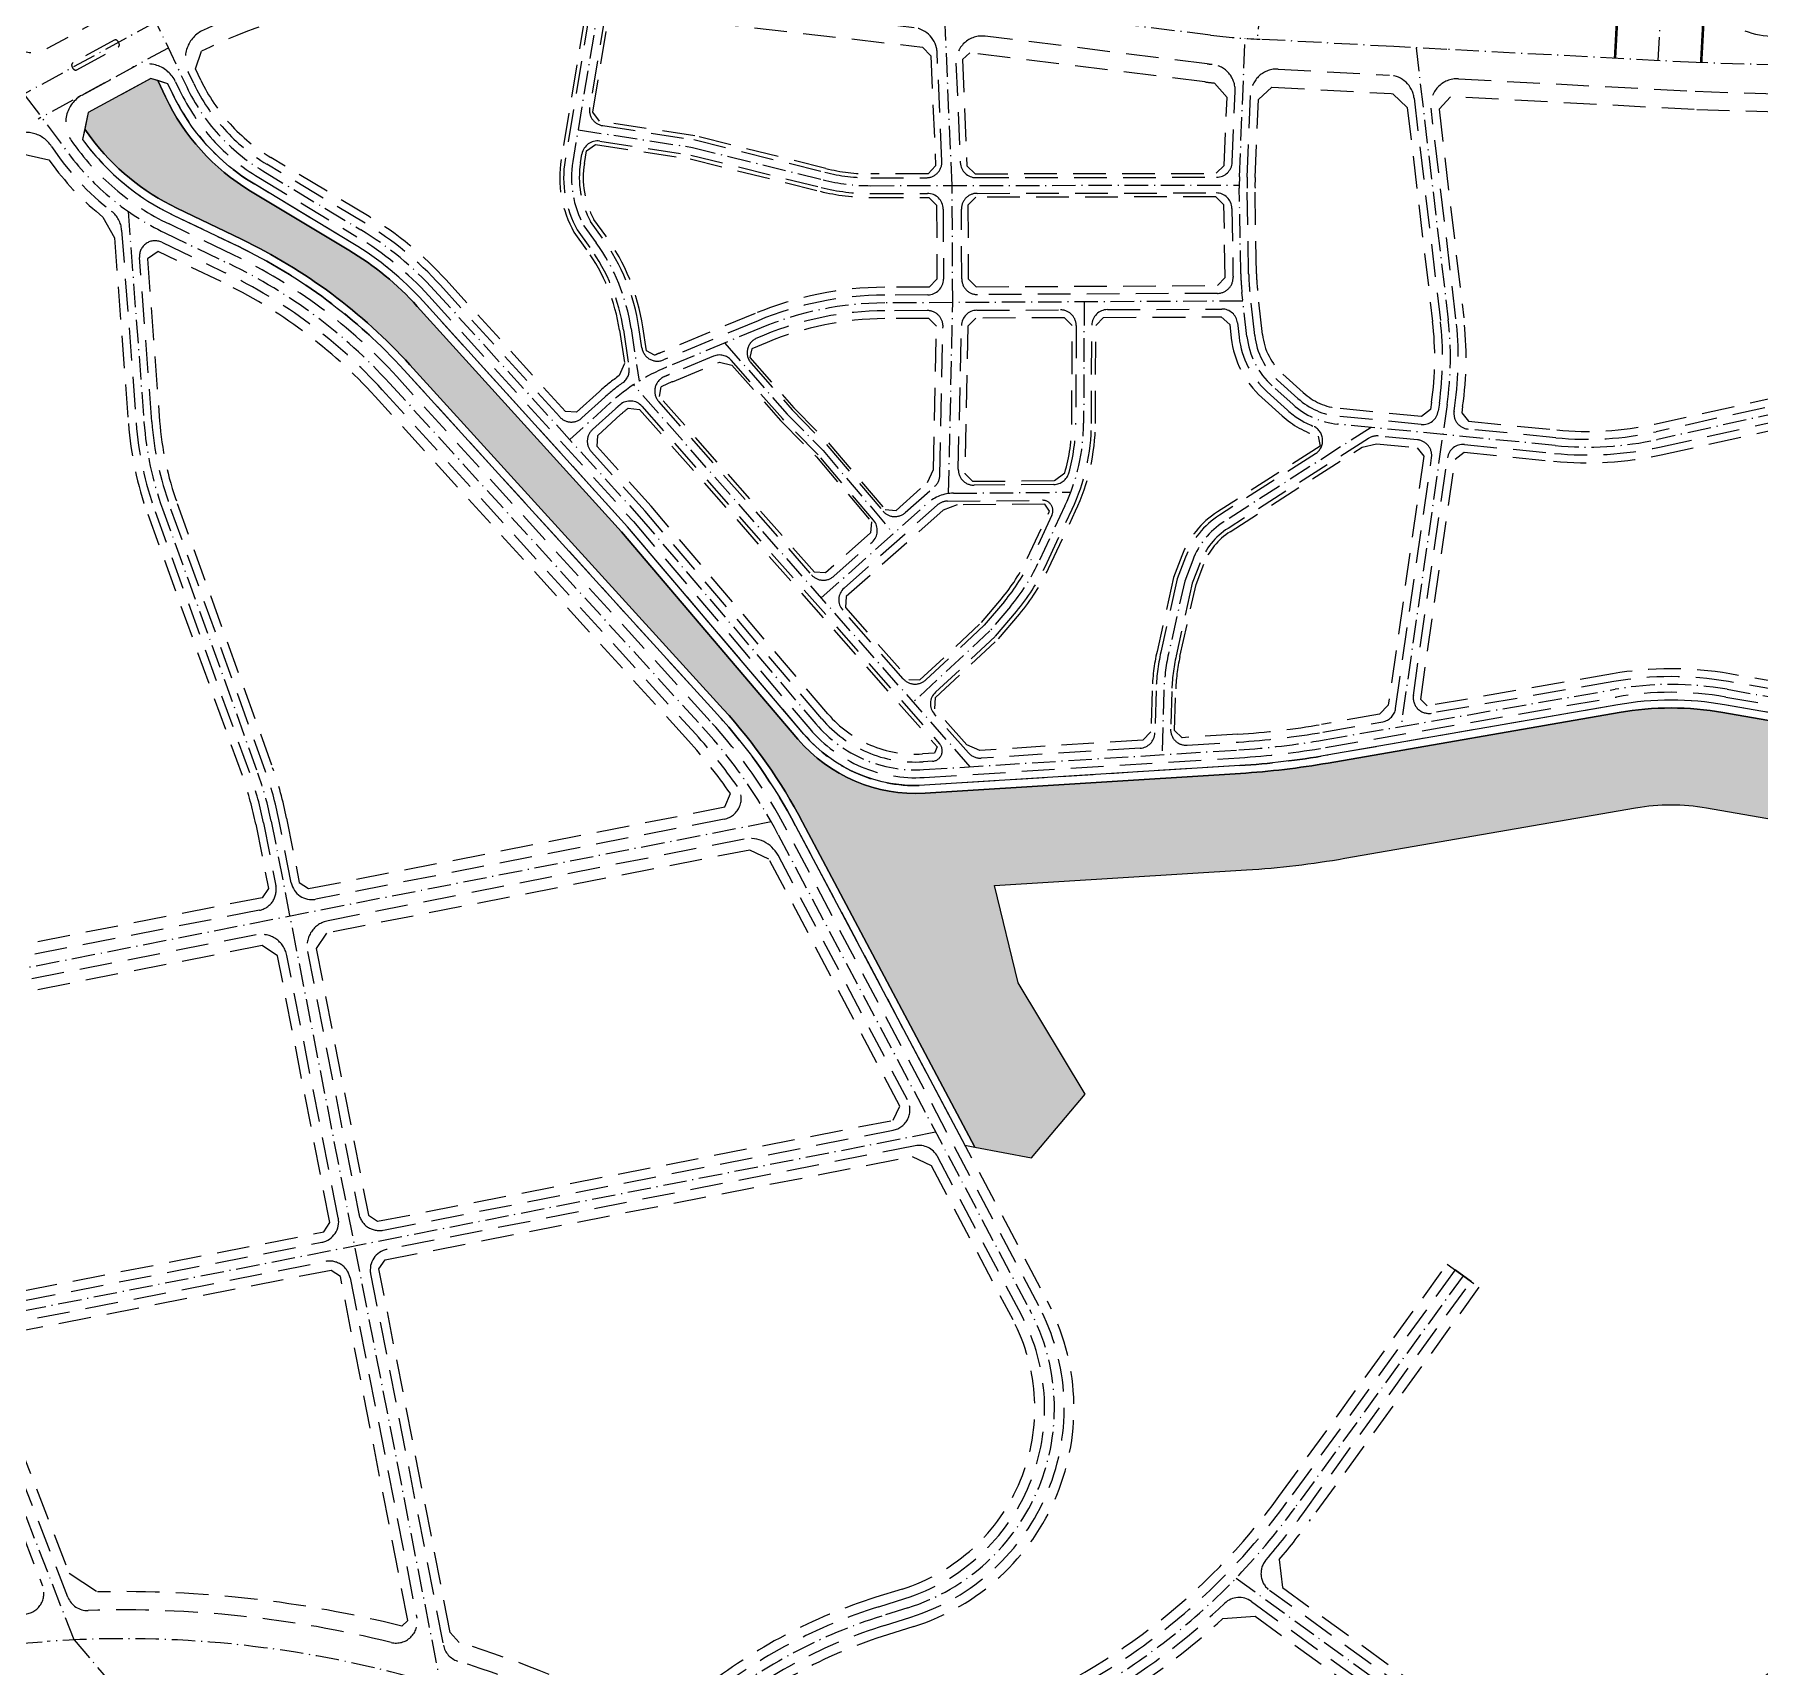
# Model space of a CAD drawing. Header units: metres. Extents: x 566631 to 574417, y 2062953 to 2068466.
# Drawn here: x 568470 to 569130, y 2064263 to 2064888 of the extents above; entities that cross this region are included whole.
import ezdxf

# ---------------------------------------------------------------- set-up
doc = ezdxf.new("R2010")
doc.units = ezdxf.units.M
doc.linetypes.add('ACAD_ISO10W100', pattern=[18.5, 12, -3, 0.5, -3])
doc.linetypes.add('HIDDEN', pattern=[0.375, 0.25, -0.125])
for name, color, linetype in [('cap nuoc', 5, 'CONTINUOUS'), ('hacth sdd', 8, 'CONTINUOUS'), ('LogDg phu', 7, 'CONTINUOUS'), ('TimDg', 222, 'CONTINUOUS'), ('ViaHeSphu', 32, 'CONTINUOUS')]:
    doc.layers.add(name, color=color, linetype=linetype)
doc.layers.add('datKeSog', color=251, linetype='CONTINUOUS', lineweight=13)
doc.layers.add('datMatNc', color=150, linetype='CONTINUOUS', lineweight=13)
doc.styles.add('text', font='VHARIALN.ttf')
doc.linetypes.add('CN', pattern='A,22.92635,-1.427933,["cn",text,S=7,R=0,X=0,Y=-3.227539],-12.720089,24.170558', length=61.24493)

msp = doc.modelspace()

# ---------------------------------------------------------------- hatches: boundary and pattern name
at = {"layer": 'hacth sdd'}
h = msp.add_hatch(dxfattribs=at)
h.set_pattern_fill('DASH', color=152, scale=0.5, style=0)
h.set_pattern_definition([(0, (0, 0), (1.5875, 1.5875), [1.5875, -1.5875])])
edge = h.paths.add_edge_path()
edge.add_line((568837.459023007, 2064562.002088362), (568933.7567617416, 2064568.028047977))
edge.add_arc((568912.1476168188, 2064913.352598005), 345.9999999948964, 273.5806910419092, 279.8559016471669)
edge.add_line((568971.3727304877, 2064572.459086909), (569082.6604939118, 2064591.793659801))
edge.add_arc((569096.1829909639, 2064513.95959224), 78.99999999729455, 80.1275580285789, 99.85590164773942, ccw=False)
edge.add_line((569109.7279568327, 2064591.789752841), (569284.9648101089, 2064561.292871193))
edge.add_line((569284.9648101089, 2064561.292871193), (569492.7074316298, 2064518.576231566))
edge.add_line((569492.7074316298, 2064518.576231566), (569496.983472617, 2064555.471076337))
edge.add_line((569496.983472617, 2064555.471076337), (569291.8644043459, 2064597.64825334))
edge.add_line((569291.8644043459, 2064597.64825334), (569116.071801603, 2064628.241853377))
edge.add_arc((569096.1829909626, 2064513.95959224), 115.9999999972407, 80.12755802993507, 99.85590164718238)
edge.add_line((569076.3271725073, 2064628.247590179), (568965.0394090795, 2064608.913017286))
edge.add_arc((568912.1476168189, 2064913.352598), 308.9999999906065, 273.5806910426058, 279.85590164648255, ccw=False)
edge.add_line((568931.4459572303, 2064604.955817778), (568810.8221634476, 2064597.407622779))
edge.add_arc((568807.1373670582, 2064656.292444893), 58.99999999822329, 220.3901456688465, 273.58069104279457, ccw=False)
edge.add_line((568762.200030821, 2064618.061098962), (568694.7763724475, 2064697.311241298))
edge.add_line((568694.7763724475, 2064697.311241298), (568616.5685624428, 2064783.595166433))
edge.add_arc((568530.6205212368, 2064705.691801858), 115.999999997092, 42.18918376869899, 58.96195482312342)
edge.add_line((568590.4309485555, 2064805.083515714), (568552.8553574871, 2064827.695180926))
edge.add_arc((568596.1663565818, 2064899.668490959), 83.99999999863894, 205.3666480584097, 238.96195482191018, ccw=False)
edge.add_line((568520.2652314126, 2064863.68211579), (568517.296330753, 2064869.94401073))
edge.add_line((568517.296330753, 2064869.94401073), (568514.691252699, 2064870.789511987))
edge.add_line((568514.691252699, 2064870.789511987), (568490.7543499671, 2064857.700317553))
edge.add_line((568490.7543499671, 2064857.700317553), (568489.3719363239, 2064851.337591742))
edge.add_line((568489.3719363239, 2064851.337591742), (568491.7213949313, 2064848.198518748))
edge.add_arc((568563.374456986, 2064901.827696425), 89.50000000093384, 216.8132451761377, 244.311221008942)
edge.add_line((568524.5777637353, 2064821.173703387), (568549.3283911821, 2064809.268000215))
edge.add_arc((568458.0803025985, 2064619.573413235), 210.4999999985185, 42.3027196844244, 64.31122101195808, ccw=False)
edge.add_line((568613.7659232428, 2064761.249937487), (568733.6363133776, 2064629.526660228))
edge.add_arc((568577.950692733, 2064487.850135976), 210.499999999523, 27.90010799035599, 42.30271968459482, ccw=False)
edge.add_line((568763.9831722159, 2064586.349712509), (568829.830152009, 2064461.986975649))
edge.add_line((568829.830152009, 2064461.986975649), (568851.5062817704, 2064457.856450257))
edge.add_line((568851.5062817704, 2064457.856450257), (568872.0747026269, 2064482.200784263))
edge.add_line((568872.0747026269, 2064482.200784263), (568846.460165381, 2064524.841300676))
edge.add_line((568846.460165381, 2064524.841300676), (568837.459023007, 2064562.002088362))

# ---------------------------------------------------------------- linework, layer by layer
at = {"layer": 'cap nuoc', "color": 8, "linetype": 'CN', "ltscale": 0.15, "const_width": 1}
msp.add_lwpolyline([(569107.71862268, 2064876.713296465), (569114.5593109132, 2065003.368705648, 0.1151076897562163), (569092.0252494552, 2065130.63289488), (568760.6118739225, 2066057.085782033), (568760.1046655608, 2066058.5036628)], format="xyb", dxfattribs=at)
at = {"layer": 'cap nuoc', "color": 8, "linetype": 'CN', "ltscale": 0.15}
msp.add_lwpolyline([(569074.7666498683, 2064878.493040213, 1, 1, 0), (569081.6073381015, 2065005.148449396, 1, 1, 0.1160896144017483), (569061.3025815485, 2065118.541909134, 1, 1, 0), (568730.3419150657, 2066043.729266175, 1, 1, 0), (568729.8358963855, 2066045.143821235, 1, 1, 0)], format="xyseb", dxfattribs=at)
at = {"layer": 'datKeSog'}
msp.add_lwpolyline([(569292.4238309457, 2064600.595987029), (569116.5861673956, 2064631.197429097, 0.08629438944683895), (569075.8136599616, 2064631.203314263), (568964.5258965334, 2064611.868741371, -0.02738761614156991), (568931.2585947021, 2064607.949961275), (568810.6348009196, 2064600.401766277, -0.2363464245675781), (568764.4849801222, 2064620.005065704), (568697.0307998104, 2064699.291083694), (568618.7913566122, 2064785.60990862, 0.07331596124038856), (568591.9777699516, 2064807.653991073), (568554.4021788836, 2064830.265656284, -0.1476462280280203), (568522.975985883, 2064864.967343475), (568521.2202547744, 2064868.670466282), (568517.2963307527, 2064869.94401073), (568520.2652314152, 2064863.682115785, 0.1476462280085317), (568552.8553574871, 2064827.695180926), (568590.4309485555, 2064805.083515714, -0.07331596123945902), (568616.5685624428, 2064783.595166433), (568694.7763724445, 2064697.311241298), (568762.2000308217, 2064618.061098961, 0.2363464245676788), (568810.8221634476, 2064597.407622779), (568931.4459572304, 2064604.955817778, 0.02738761614142885), (568965.0394090795, 2064608.913017286), (569076.3271725074, 2064628.247590179, -0.08629438944733543), (569116.071801603, 2064628.241853377), (569291.8644044404, 2064597.648253327)], format="xyb", dxfattribs=at)
msp.add_lwpolyline([(568763.9831722155, 2064586.34971251, 0.06292610803378292), (568733.6363133776, 2064629.526660228), (568613.7659232436, 2064761.249937486, 0.09632648629226859), (568549.3283911821, 2064809.268000215), (568524.5777637387, 2064821.173703386, -0.1205616375840318), (568491.7213949313, 2064848.198518748), (568489.3719363239, 2064851.337591742), (568488.5288899865, 2064847.45736912), (568489.319616315, 2064846.400892681, 0.1205616375679584), (568523.2773159151, 2064818.470217589), (568548.0279433639, 2064806.564514414, -0.09632648628890138), (568611.5471257978, 2064759.230794624), (568731.4175159339, 2064627.507517365, -0.06292610803363761), (568761.3318779711, 2064584.94591807), (568826.0546551674, 2064462.706420758), (568829.8301520089, 2064461.986975648)], format="xyb", close=True, dxfattribs=at)
at = {"layer": 'datMatNc'}
msp.add_lwpolyline([(569291.8644043459, 2064597.64825334), (569116.071801603, 2064628.241853377, 0.08629438944759198), (569076.3271725073, 2064628.247590179), (568965.0394090795, 2064608.913017286, -0.0273876161415226), (568931.4459572303, 2064604.955817778), (568810.8221634476, 2064597.407622779, -0.2363464245722618), (568762.200030821, 2064618.061098962), (568694.7763724475, 2064697.311241298), (568616.5685624428, 2064783.595166433, 0.07331596123945902), (568590.4309485555, 2064805.083515714), (568552.8553574871, 2064827.695180926, -0.1476462280266018), (568520.2652314126, 2064863.68211579), (568517.296330753, 2064869.94401073), (568514.691252699, 2064870.789511987), (568490.7543499671, 2064857.700317553), (568489.3719363239, 2064851.337591742), (568491.7213949313, 2064848.198518748, 0.1205616375734042), (568524.5777637353, 2064821.173703387), (568549.3283911821, 2064809.268000215, -0.09632648629079113), (568613.7659232428, 2064761.249937487), (568733.6363133776, 2064629.526660228, -0.06292610803471108), (568763.9831722159, 2064586.349712509), (568829.830152009, 2064461.986975649), (568851.5062817704, 2064457.856450257), (568872.0747026269, 2064482.200784263), (568846.460165381, 2064524.841300676), (568837.459023007, 2064562.002088362), (568933.7567617416, 2064568.028047977, 0.02738761614755875), (568971.3727304877, 2064572.459086909), (569082.6604939118, 2064591.793659801, -0.08629438945605672), (569109.7279568327, 2064591.789752841), (569284.9648101089, 2064561.292871193)], format="xyb", dxfattribs=at)
at = {"layer": 'LogDg phu', "linetype": 'HIDDEN', "ltscale": 50}
for points in [[(568219.9040625351, 2065762.241481348), (568255.5828548796, 2065685.758401992, -0.220404880614), (568255.7409325767, 2065625.222733359), (568212.9479219494, 2065532.224548644, 0.1756743839576393), (568207.0947880781, 2065462.257917624), (568241.8215101949, 2065333.959780127, -0.06672391225728513), (568246.0588169647, 2065301.820961815), (568245.8762171817, 2065217.381601033, 0.1283813555516594), (568262.0753315474, 2065154.778011088), (568316.2948931213, 2065057.520015525, 0.1708277383272256), (568355.0973110627, 2065023.223284748), (568397.1522476024, 2065006.159713448, -0.04722914391185323), (568417.5517793545, 2064995.543719452), (568467.9269953085, 2064962.953678723, -0.139351537267987), (568493.875821413, 2064933.346979214), (568504.4175324403, 2064911.112794073, -0.397422251051409), (568499.3318227461, 2064895.443189092), (568475.0426876044, 2064882.161386677, -0.4171765634902314), (568458.6990420948, 2064887.039464839), (568441.4530831336, 2064919.349488458, 0.1507346211731646), (568397.9761803983, 2064962.371961427), (568333.3797656427, 2064996.077785008, -0.1101080369731344), (568301.352296272, 2065023.06841786)], [(569221.7072504441, 2065188.030360839, -0.3892440461247254), (569231.1329036785, 2065182.723481558), (569252.8501246691, 2065116.212892997, 0.02101751783807478), (569261.7634007112, 2065092.361978014), (569273.1939488166, 2065065.301013628, -0.3581386893369379), (569271.0290370699, 2065057.996902959), (569255.8921076073, 2065047.755539351), (569204.1274375102, 2065011.227039165, 0.2303870294854028), (569195.6842597666, 2064995.896274198), (569190.4108607499, 2064891.633487301, -0.4276144707091533), (569181.6536895381, 2064884.074484897, 0.01044666095431282), (569163.6508721712, 2064885.430459379), (569138.5439201567, 2064886.794746101), (569134.4689397153, 2064886.924920128, -0.4206790478283134), (569105.4704532186, 2064918.527574147), (569109.0841092811, 2064985.434434258), (569110.0662165672, 2065003.611378722, 0.1057696762279867), (569091.7774160729, 2065119.293205236, -0.3746359828439869), (569098.5244280816, 2065137.814133953), (569142.3003874968, 2065161.987982246, -0.06884164627777623), (569191.927405928, 2065181.069818336), (569221.7072504441, 2065188.030360839)], [(568534.7747525554, 2064889.260176251, -0.1379653087994787), (568649.1342004661, 2064908.047292006), (568675.4561679289, 2064905.103560612, -0.4297235809467969), (568682.4596373081, 2064895.846718625), (568673.1340428499, 2064839.506446278, 0.1702103980615605), (568677.8062299537, 2064812.793789455), (568682.6140214127, 2064806.135308351, -0.1197603802362058), (568695.4469550629, 2064774.646581407), (568697.620037901, 2064760.131120938, -0.2810122495357926), (568695.1899943952, 2064754.372126527, 0.02818940916542651), (568688.3564669541, 2064748.846384983), (568679.573985006, 2064740.885937212, -0.4142135623730951), (568671.098912293, 2064741.302041175), (568625.4597391192, 2064791.654135182, 0.07331596123510126), (568596.6182341421, 2064815.365417146), (568559.042643072, 2064837.977082359, -0.1476462280210708), (568531.1082492945, 2064868.823026527), (568529.0107021151, 2064873.247095088, -0.4158855220690078), (568534.7747525556, 2064889.260176251)], [(568682.5439926059, 2064859.614332903, 0.4176983497035969), (568687.5540550917, 2064852.703845273), (568722.4275664849, 2064847.356431761), (568772.5429782856, 2064834.878754609, 0.06151560498800716), (568790.0633354452, 2064832.745877898), (568811.3097541393, 2064832.782748983, 0.4265331772924798), (568817.2936362979, 2064839.044336529), (568815.4764171088, 2064880.68458674, 0.3686230287908712), (568806.6285274472, 2064890.183101099), (568727.7292816575, 2064899.257568813), (568697.3502191021, 2064902.655027619, 0.3988718005741635), (568688.5684672142, 2064896.010998205), (568682.5439926059, 2064859.614332903)], [(568484.5106734046, 2064875.371381555), (568484.9904490863, 2064874.49399037, 0.4142135623388463), (568486.3476159553, 2064874.096374865), (568502.1406573185, 2064882.732337145, 0.414213562356736), (568502.5382728231, 2064884.089504014), (568502.0584971417, 2064884.966895201, 0.414213562373095), (568500.7013302726, 2064885.364510706), (568484.9082889092, 2064876.728548424, 0.4142135622997042), (568484.5106734043, 2064875.371381555)], [(568920.6121135935, 2064876.160305202, -0.001963169662254047), (568918.7312166813, 2064876.386065276), (568833.8847891657, 2064886.908098204, 0.4640157259615009), (568822.6635988747, 2064876.548123901), (568824.3216914026, 2064838.554144892, 0.4020003402858398), (568830.3263983568, 2064832.815750508), (568922.3529792419, 2064832.975453652, 0.4017273626877441), (568928.3375042289, 2064838.72901868), (568929.4509433942, 2064865.816256981, 0.3925727213889459), (568920.6121135788, 2064876.160305075)], [(568732.755632327, 2064246.003082901, -0.0909604640198081), (568795.3853137934, 2064279.059342798), (568805.3984697666, 2064282.203153501, 0.4688040093818984), (568854.3263944637, 2064401.296646489), (568758.0177601692, 2064583.191175013, 0.06292610800718705), (568728.6440191289, 2064624.983588786), (568608.7736290139, 2064756.706866022, 0.0963264863226163), (568546.4023835907, 2064803.185157164), (568521.6517561462, 2064815.090860337, -0.1298472536618137), (568484.2603084294, 2064847.009686809, -0.4454756986353855), (568488.3665814879, 2064864.372833685), (568507.5568442595, 2064874.866466916, -0.4312066367033144), (568524.1571703277, 2064869.478683413), (568525.6867403495, 2064866.252571166, 0.1476462280912429), (568555.9490002799, 2064832.836131642), (568593.5245913342, 2064810.224466438, -0.07331596127991584), (568621.0141507809, 2064787.624650807), (568699.2852271566, 2064701.27092611), (568766.7699294268, 2064621.949032441, 0.2363464245412421), (568810.4474383913, 2064603.395909774), (568931.0712321848, 2064610.944104773, 0.02738761613180387), (568964.012383987, 2064614.824465456), (569075.3001474154, 2064634.159038348, -0.08629438946450442), (569117.1005331876, 2064634.153004816), (569292.9832575088, 2064603.543720714)], [(569000.620127816, 2064738.409857981), (568968.930566962, 2064741.530612971, -0.1603345891869312), (568953.489112213, 2064748.354705476), (568945.6808967965, 2064755.400115039, -0.1833668815986169), (568936.9355415112, 2064772.447169501), (568935.0563807588, 2064789.261288142, -0.02352466914664459), (568934.6215638088, 2064796.018670398), (568934.057021894, 2064828.803893811, -0.01457609327394699), (568934.1071013596, 2064833.000618176), (568935.4130480944, 2064864.771092506, -0.4183015047513101), (568945.9545273954, 2064874.345250727), (568988.5291334508, 2064872.000452676, -0.364496223492617), (568997.9100816591, 2064863.189431385), (569007.9639718786, 2064778.132483268, -0.06507428001793315), (569007.5747306835, 2064746.512540221), (569007.1475331805, 2064743.530202517, -0.4013516191792322), (569000.620127816, 2064738.409857981)], [(569013.1995706187, 2064743.465939144), (569013.5141067939, 2064745.661769149, 0.06507428001791978), (569013.9224909988, 2064778.836791364), (569004.3937087365, 2064859.451272002, -0.4650121987626954), (569014.8505165564, 2064870.611278467), (569105.3999189711, 2064865.842299039), (569137.5957406779, 2064864.813813169), (569162.4571751533, 2064863.462867626, -0.01267595252764861), (569183.1813018804, 2064861.808979973), (569202.2978057284, 2064859.963382884, -0.3525555973449972), (569211.2664006387, 2064851.194386011), (569212.3349183163, 2064842.238761936, 0.02894691346049146), (569214.9369309355, 2064827.660745005), (569228.1628073109, 2064772.299628539, -0.4192025397687021), (569223.6217857745, 2064765.046814953), (569090.4647760048, 2064735.619233528, -0.07908061979568973), (569052.1815299563, 2064733.332144729), (569018.550917475, 2064736.644052465, -0.4271935555614282), (569013.1995706185, 2064743.465939144)], [(568686.4332243772, 2064846.805583285), (568721.2455680339, 2064841.467549074), (568771.0933609195, 2064829.05650337, 0.06151560498774934), (568790.0737478426, 2064826.745886933), (568811.7331504696, 2064826.783474711, -0.4133165702336972), (568817.7434937791, 2064820.812277001), (568817.8720939651, 2064794.014603797, -0.4141255416566754), (568811.9027594714, 2064787.985888555), (568795.4175275463, 2064787.901822621, 0.09750627811631166), (568746.9453237461, 2064778.101378189), (568710.7865795499, 2064763.073227824, -0.4880250350120331), (568702.5499766556, 2064767.725404948), (568701.3808269858, 2064775.534930438, 0.1197603802367529), (568687.4784821977, 2064809.647717962), (568682.8809616811, 2064816.01498737, -0.1677711817296625), (568679.0535008255, 2064838.526641563), (568679.604370913, 2064841.854705085, -0.4107373408604741), (568686.4332243775, 2064846.805583286)], [(568928.6514212069, 2064794.744137698, -0.4221848563170574), (568922.685135264, 2064788.550819878), (568830.9025132903, 2064788.082777216, -0.4143015885817481), (568824.8719859604, 2064794.053905949), (568824.7436925023, 2064820.787663237, -0.4151111238194807), (568830.7332110163, 2064826.816447457), (568922.1796368132, 2064826.975143788, -0.4096861379071113), (568928.1891598856, 2064821.078453917), (568928.6224531349, 2064795.915369305, 0.00375514841597731), (568928.651421209, 2064794.744137699)], [(568603.2266353853, 2064751.659008885), (568723.0970255189, 2064619.935731627, -0.0326947063878026), (568739.0771514722, 2064599.887302995, -0.541363352395222), (568734.048340857, 2064587.469689683), (568577.7777754882, 2064556.826624018, -0.4142135623675753), (568568.3878806443, 2064563.137715431), (568563.6602259022, 2064587.247355354, 0.0381934236646007), (568558.4522072725, 2064606.066564971), (568521.953977136, 2064707.203939444, -0.0679081945557611), (568515.0541303877, 2064739.461333126), (568510.330478537, 2064802.227741584, -0.5773072838162073), (568518.9144548721, 2064808.084985725), (568543.1512640484, 2064796.426442662, -0.0963264863226008), (568603.226635404, 2064751.659008864)], [(568960.1616524785, 2064727.206120281), (568923.4871310215, 2064703.702949344, 0.1609082099883152), (568910.4398599885, 2064687.627584475), (568907.3164056689, 2064679.397181809), (568901.0333719762, 2064651.283957469, 0.04786882996973959), (568899.1872471898, 2064636.497830334), (568898.7274808894, 2064620.397054727, -0.3877923248498933), (568893.1046507069, 2064614.580031145), (568832.3464039239, 2064610.778002706, -0.2316281686841599), (568827.4720762114, 2064612.797212234), (568814.4068860585, 2064627.608755925, -0.4060602480311782), (568814.8133579368, 2064635.964891682), (568837.8316700121, 2064657.441005147), (568845.7790219671, 2064666.87082196, 0.06529413279982538), (568856.7237341073, 2064683.950228629), (568867.0766089957, 2064705.97041692, 0.1092630963902782), (568874.4882643734, 2064738.83289318), (568874.644433554, 2064776.361246293, -0.4115037405770141), (568880.6137851855, 2064782.336200307), (568924.3706464923, 2064782.559337077, -0.3834396201362098), (568930.3641188388, 2064777.225831371), (568930.9726655829, 2064771.78075322, 0.1833668815961408), (568941.6614331538, 2064750.945464434), (568949.4696485702, 2064743.900054871, 0.08745504829100557), (568959.178477107, 2064737.818218263, -0.6084762150234109), (568960.1616524787, 2064727.206120281)], [(568865.8503816137, 2064719.844518008, -0.3341646550217097), (568860.1257073667, 2064715.454187439), (568829.6111050723, 2064715.172190416, -0.4231835249505164), (568823.5570184999, 2064721.299645627), (568824.7260508718, 2064776.209425796, -0.4065061516253314), (568830.6940951161, 2064782.08163638), (568862.6132473493, 2064782.244407117, -0.4169285865233089), (568868.6437918167, 2064776.219517154), (568868.4883163238, 2064738.857861154, -0.06694967046958321), (568865.8503816132, 2064719.844518008)], [(568710.9571257852, 2064756.605200881, 0.5039384667032591), (568708.9394096324, 2064747.173501389), (568767.4221615948, 2064680.87367523, 0.415371020183551), (568775.9085849916, 2064680.358863717), (568790.5713564409, 2064693.396171648, 0.4072325796419896), (568791.162393901, 2064701.758618901), (568769.9982340563, 2064726.738654226), (568756.2976490209, 2064740.64187228), (568736.7255837349, 2064762.942307252, 0.3215299517336157), (568729.9133287972, 2064764.525031795), (568713.1069921667, 2064757.540050443, 0.008140563793470888), (568710.9571257854, 2064756.60520088)], [(568813.6775940041, 2064609.609776991), (568810.0727133348, 2064609.384196769, -0.2363464245705824), (568771.3398280223, 2064625.836965931), (568703.7940818612, 2064705.230610928), (568683.187365417, 2064727.96527616, -0.4142135623730949), (568683.6034693808, 2064736.440348873), (568692.3859513287, 2064744.400796644, -0.00820947113293766), (568694.1634688657, 2064745.959553652, -0.4085628104110275), (568702.5444294348, 2064745.353146363), (568816.4274335144, 2064616.248015028, -0.6238667244082249), (568813.677515115, 2064609.609772054)], [(568594.2315933028, 2064436.539254089, 0.4142135623796562), (568603.6214881467, 2064430.228162676), (568798.6076547926, 2064468.462963287, 0.5029790780622126), (568804.1383710618, 2064480.056908255), (568754.5917697189, 2064573.633727813, 0.3306905127344969), (568741.6774901676, 2064579.794289747), (568582.453537343, 2064548.572094893, 0.4142135623865765), (568574.5646730772, 2064536.834726337), (568594.2315933028, 2064436.539254089)], [(568438.3665572025, 2064404.537102656, 0.3631604154700141), (568447.3616027968, 2064399.587191255), (568580.0700087621, 2064425.609957529, 0.4142135623665338), (568586.3811001746, 2064434.999852374), (568566.7141799493, 2064535.295324623, 0.4142135623609168), (568554.9768113943, 2064543.184188889), (568408.2441179897, 2064514.411402737, 0.4671787540553394), (568400.8488152854, 2064500.972559169), (568438.3665572022, 2064404.537102658)], [(569072.5379859757, 2064198.062218053), (568942.6388492968, 2064292.423120673, -0.4401300685051574), (568941.3045920527, 2064304.1460371, 0.02217360454815769), (568955.3013107206, 2064321.756362737), (569019.6963726636, 2064410.593002259), (569013.6239207445, 2064414.994743698), (568949.2288588207, 2064326.158104202, -0.1457533219696797), (568837.6651394179, 2064240.62202667)], [(568420.6371509262, 2064387.468249742), (568429.2343482169, 2064389.154072536, -0.3631604155023407), (568438.2293938126, 2064384.204161134), (568473.2377061497, 2064294.218932561, -0.505092431414057), (568466.3493481657, 2064283.338489515), (568354.1238811035, 2064275.360415461, -0.3244889016912965), (568344.15314352, 2064281.564008127), (568308.1712900007, 2064369.930474636, -0.47359927324145), (568314.0833529653, 2064380.806104759), (568337.3101733265, 2064385.23131568, -0.0494043886508436), (568350.563576084, 2064386.421164501), (568404.0037672904, 2064385.929945196, 0.0507496612979441), (568420.6371509321, 2064387.468249743)], [(569106.26930417, 2064218.105412976, -0.1724374959162263), (569187.0857990041, 2064273.471921976), (569185.1639867027, 2064280.721517664, 0.1724374959165747), (569100.2030562342, 2064222.51570051)]]:
    msp.add_lwpolyline(points, format="xyb", dxfattribs=at)
at = {"layer": 'LogDg phu', "linetype": 'HIDDEN', "ltscale": 50, "elevation": 3.0256135e-09}
for points in [[(568509.0710496886, 2064739.011060601, 0.0679081945557611), (568516.3102331603, 2064705.167237714), (568552.8084633028, 2064604.029863225, -0.0381934236646007), (568557.7723560546, 2064586.092804076), (568562.5000107981, 2064561.983164145, -0.4142135623756534), (568556.1889193854, 2064552.593269301), (568399.7748991997, 2064521.922073609, -0.3407357162504407), (568388.8498238621, 2064527.377991166), (568386.3303713432, 2064532.582515319, -0.1037827789290312), (568379.1860778658, 2064561.277450638), (568378.257011676, 2064586.249099385, 0.0862966128446377), (568369.1422275194, 2064629.148745409), (568340.3110026428, 2064701.015247119), (568309.8677695304, 2064759.275857001, -0.4094929608769322), (568313.1391870751, 2064770.010449925), (568316.583364075, 2064771.881547667), (568350.6278940934, 2064790.4803545), (568406.634692736, 2064820.977205714), (568430.862450165, 2064833.455944252), (568461.2929472033, 2064848.859238674, -0.3812289717213299), (568476.7334971577, 2064844.754002133, 0.082022254298913), (568499.686021085, 2064819.926257899, -0.2117664195249968), (568503.5191778238, 2064812.782597577), (568509.0710496898, 2064739.011060586)], [(568632.045941452, 2064265.417708299, -0.042595638389307), (568699.0498481558, 2064237.924233227, 0.2934049785635131), (568711.9569434614, 2064239.170708615), (568728.1155109014, 2064251.895389169, -0.0909604640198153), (568793.1386833797, 2064286.214945623), (568803.1518393521, 2064289.358756326, 0.4688040093822401), (568847.6981588525, 2064397.787160389), (568815.6253651937, 2064458.361850537, 0.3306905127239666), (568807.0158454922, 2064462.468891826), (568605.064677256, 2064422.868325369, 0.4142135623665339), (568598.7535858435, 2064413.478430524), (568626.5919695662, 2064271.510912983, 0.2748552457491418), (568632.0459413478, 2064265.417707972)], [(568606.6438192399, 2064272.537108377, 0.0687666951683589), (568490.7007787173, 2064284.751398885, -0.3181584851590053), (568482.986323866, 2064289.84662962), (568447.0228602618, 2064382.286975261, -0.4671787540943268), (568452.939102425, 2064393.038050117), (568581.5131978712, 2064418.250120222, -0.4142135623796562), (568590.9030927152, 2064411.93902881), (568616.4136253853, 2064281.84286265, -0.5484815551934688), (568606.6438191483, 2064272.537108046)]]:
    msp.add_lwpolyline(points, format="xyb", dxfattribs=at)
at = {"layer": 'LogDg phu', "linetype": 'HIDDEN', "ltscale": 50}
for points in [[(568795.4481239644, 2064781.901900633, 0.09750627811623494), (568749.2480547173, 2064772.560852034), (568746.486704169, 2064771.413190737, 0.5133974053069894), (568744.2799111744, 2064761.91486297), (568759.960363577, 2064744.048536447), (568773.6915850781, 2064730.11422881), (568794.7146568495, 2064705.300719589, 0.4212291762703469), (568803.2793357917, 2064704.695388884), (568814.4951647179, 2064714.667870271, 0.2086316011854672), (568816.5069846398, 2064719.024047846), (568817.7169631692, 2064775.857080594, 0.4219632083966035), (568811.6877260893, 2064781.984713985)], [(569074.2731223225, 2064640.070486517), (569004.5898319044, 2064627.964064243, -0.509567443126285), (568997.6234307011, 2064634.726283484), (569010.644772131, 2064725.630460692, -0.401351619188379), (569017.1721774956, 2064730.750805228), (569051.5935007023, 2064727.361029122, 0.07908061979570995), (569091.7595293435, 2064729.760597698), (569225.0696446983, 2064759.222015322, -0.4290135526430484), (569232.2806873264, 2064754.362139242, -0.01446081331997903), (569232.8547905682, 2064750.238063797), (569236.2275863059, 2064719.530993397, 0.02567537829017486), (569237.5088364712, 2064711.628748283), (569256.2920235111, 2064624.393301834, -0.5318416730355684), (569249.3977184044, 2064617.219198591), (569118.1292647728, 2064640.064156254, 0.08629438944699909)], [(568962.9853588948, 2064620.735913625), (568985.9420304353, 2064624.724289575, 0.3248828391907471), (568990.8543814535, 2064629.784966674), (569004.592734693, 2064725.694724065, 0.4271935555630824), (568999.2413878366, 2064732.516610743), (568984.2609303909, 2064733.99187061, 0.1685916746865513), (568980.435503674, 2064733.072413906), (568926.724528484, 2064698.651290441, 0.1609082099904579), (568916.0494885482, 2064685.498719185), (568913.0783311939, 2064677.669623926), (568906.8889176161, 2064649.975299661, 0.04786882996994807), (568905.1848024288, 2064636.326566922), (568904.7719426118, 2064621.868431876, 0.4411378159412281), (568911.1442229074, 2064615.708881468), (568930.6965071134, 2064616.932391767, 0.02738761614458679)], [(568855.7277002817, 2064709.413287582, -0.5526572948198251), (568859.3845446969, 2064703.711557868), (568851.2939133946, 2064686.503079394, -0.0652941327997897), (568841.1911021881, 2064670.737473237), (568833.475546192, 2064661.582690605), (568811.087745521, 2064640.694845055, -0.4224141552802587), (568802.4950120873, 2064641.112825877), (568779.3294868959, 2064667.374761945, -0.413057051090834), (568779.8422688108, 2064675.82772839), (568815.5334540926, 2064707.562313796, -0.1813351231819715), (568819.4648289233, 2064709.078168623)]]:
    msp.add_lwpolyline(points, format="xyb", close=True, dxfattribs=at)
at = {"layer": 'LogDg phu', "linetype": 'HIDDEN', "ltscale": 50, "elevation": 3.0256135e-09}
msp.add_lwpolyline([(569069.891497424, 2064180.822856226), (568977.151804284, 2064053.261564892, -0.4122597692424821), (568966.020131066, 2064051.463948995), (568778.3624494039, 2064185.989404485, -0.5115488348277424), (568778.301100034, 2064205.450899518, -0.0660016897043883), (568806.3254820129, 2064220.631709781), (568840.3397115581, 2064233.615125509, 0.1002452261967822), (568925.4498403468, 2064287.505077613, -0.3629103004775515), (568935.6877412611, 2064288.202566479), (569068.1225819325, 2064191.999686123, -0.4143293252740554)], format="xyb", close=True, dxfattribs=at)
at = {"layer": 'TimDg', "linetype": 'ACAD_ISO10W100', "ltscale": 0.75}
for points in [[(569091.2426362742, 2064877.603168339), (569098.0833245073, 2065004.258577522, 0.1155759311696503), (569076.6612234834, 2065124.594927438), (568731.7585831989, 2066088.756516766), (568594.3423819309, 2066468.690270108), (568350.7433376566, 2067214.647222786), (568115.138804305, 2067803.004418648)], [(569587.1352665866, 2065226.793488106, 0.002568727350452132), (569582.1222246501, 2065226.689387082), (569476.3453267126, 2065223.949099955, 0.004909679133129228), (569466.7679771844, 2065223.606853592), (569323.8071069624, 2065215.09140826, 0.04255482972282184), (569290.1792040259, 2065210.196253726), (569190.5618119547, 2065186.912348019, 0.06884164627781865), (569139.3999372838, 2065167.24035205), (569074.2715033384, 2065131.275294924), (568987.0243838137, 2065083.09591383, 0.2553314493069364), (568948.4447476639, 2065022.409519336), (568945.8940378532, 2064983.98877069), (568942.8305652575, 2064940.079105571), (568937.8468887311, 2064885.795075528)], [(568496.5865758834, 2064934.632206899), (568528.3974948198, 2064867.537798851, 0.1476462280908744), (568557.4958216759, 2064835.406607001), (568595.0714127304, 2064812.794941797, -0.07331596127986884), (568623.2369449501, 2064789.639392995), (568701.539654509, 2064703.250768519), (568769.0548787271, 2064623.892999183, 0.2363464245405948), (568810.260075863, 2064606.390053272), (568930.8838696565, 2064613.938248271, 0.02738761613184251), (568963.4988714406, 2064617.78018954), (569074.7866348691, 2064637.114762433, -0.08629438946453019), (569117.6148989802, 2064637.108580535), (569293.5426840729, 2064606.491454401)], [(569894.2707901383, 2064829.537108938), (569715.2971181024, 2064838.992665405), (569613.9614490367, 2064844.357097613), (569558.0843041501, 2064847.251853458, -0.02045578973209087), (569546.1074642624, 2064847.943133228, 0.01020555067875711), (569536.0825180522, 2064848.728177194, 0.002918757587861413), (569519.4688373747, 2064849.591230041, -0.0003440812761577016), (569462.2989511293, 2064852.266004681, -0.001619400550951846), (569423.9180327208, 2064854.21278949, 0.002250409837971022), (569332.901604474, 2064858.714238643, -0.01283318854006746), (569320.9532856002, 2064859.558971354), (569184.2859114009, 2064872.753481708, 0.0126472191703774), (569163.0540236626, 2064874.446663502), (569138.0698304175, 2064875.804279635), (569105.8648434135, 2064876.833058286), (569010.3700000101, 2064881.862500023), (568990.1655000106, 2064882.927000023), (568938.998854732, 2064885.745004962, -0.02061511136838766), (568920.0849859813, 2064887.302443278), (568819.6146656007, 2064899.762037044), (568728.9690000165, 2064910.187500018), (568650.3567696908, 2064918.979141094, 0.1541467352538445), (568517.4001434094, 2064892.786154054), (568466.2966631005, 2064864.841712056)], [(568688.6210746379, 2064914.699831963), (568676.0937718377, 2064839.01654392, 0.1690629231873259), (568680.3415100294, 2064814.407277094), (568685.0462518053, 2064807.891513156, -0.1197603802360047), (568698.4138910244, 2064775.090755923), (568701.4324080407, 2064754.92808027)], [(569233.2909656, 2064764.111307559), (569091.1121526741, 2064732.689915613, -0.07908061979585329), (569051.8875153294, 2064730.346586925), (568968.6365523349, 2064738.545055168, -0.1603345891869606), (568951.4793803913, 2064746.127380173), (568943.6711649753, 2064753.172789737, -0.1833668815977877), (568933.9541035469, 2064772.11396136), (568932.0749427949, 2064788.928080002, -0.02352466914659727), (568931.6220084721, 2064795.967019851), (568931.0574665571, 2064828.752243265, -0.01457609327316817), (568931.109632667, 2064833.123831144), (568933.2852056227, 2064886.050174092)], [(568998.6507921375, 2064882.479941522), (569010.9432314388, 2064778.484637316, -0.06507428001796342), (569010.5444187387, 2064746.087154685), (568992.8970174592, 2064622.887674672)], [(568466.6627547964, 2064864.155845218), (568483.3151697742, 2064841.906827512, 0.1205616375841493), (568520.0261963746, 2064811.711503085), (568544.7768238176, 2064799.805799914, -0.0963264862923348), (568606.0001321901, 2064754.182937464), (568725.8705223241, 2064622.459660206, -0.0629261080336721), (568754.70364236, 2064581.43643197), (568851.0122766581, 2064399.541903439, -0.4688040093967176), (568804.2751545585, 2064285.780954913), (568794.2619985866, 2064282.637144211, 0.0909604640247704), (568730.4355716128, 2064248.949236034)], [(568678.0969872253, 2064851.11890383), (568721.8365672595, 2064844.411990418), (568771.8181696027, 2064831.967628989, 0.06151560498767854), (568790.0685416439, 2064829.745882416), (568931.0463686938, 2064829.990535652)], [(568932.4468293327, 2064785.60056033), (568795.4328257552, 2064784.901861627, 0.09750627811609885), (568748.0966892316, 2064775.331115111), (568711.9556266811, 2064760.31031352, 0.08582093976611194), (568690.3712091414, 2064746.623590814), (568674.920344686, 2064732.61891648)], [(568871.6815662532, 2064785.290689737), (568871.4882903484, 2064738.845377167, -0.1092630963902187), (568864.3616986395, 2064707.246842302), (568854.0088237509, 2064685.226654012, -0.06529413279938096), (568843.4850620775, 2064668.804147599), (568835.6536081022, 2064659.511847876), (568806.3673991085, 2064632.187778881)], [(568981.446553594, 2064737.283539568), (568925.105829753, 2064701.177119893, 0.1609082099892883), (568913.2446742684, 2064686.56315183), (568910.1973684313, 2064678.533402868), (568903.9611447961, 2064650.629628565, 0.0478688299702538), (568902.1860248091, 2064636.412198628), (568901.4917482709, 2064612.098997019)], [(568771.1495409571, 2064672.113018285), (568811.8585799923, 2064708.309195739, -0.181335123184112), (568821.6870170694, 2064712.098832809), (568866.5968405833, 2064712.513861535)], [(568751.9843543496, 2064586.40105999), (568394.6248814103, 2064516.3265084, -0.0240008920084946), (568387.504943185, 2064515.282163512), (568245.6414643571, 2064501.385307958)]]:
    msp.add_lwpolyline(points, format="xyb", dxfattribs=at)
for points in [[(568819.8575925713, 2064711.969806893), (568821.4148456256, 2064785.114422005), (568821.2004030561, 2064829.799908719), (568818.1397879652, 2064899.931667683)], [(568521.34746336, 2064882.407463209), (568471.574195605, 2064855.190409001)], [(568734.2350566112, 2064769.569999676), (568758.1290062991, 2064742.345204364), (568771.8449095672, 2064728.426441518), (568798.7580238462, 2064696.660921392)], [(568828.1366882855, 2064607.508706169), (568699.3003322087, 2064753.565923455)], [(568438.4361080006, 2064394.015576672), (568814.8565916704, 2064467.827798286)]]:
    msp.add_lwpolyline(points, dxfattribs=at)
at = {"layer": 'TimDg', "linetype": 'ACAD_ISO10W100', "ltscale": 0.75, "elevation": 3.0256135e-09}
for points in [[(568505.9896504824, 2064819.931518354), (568512.0625900389, 2064739.236196856, 0.0679081945091652), (568519.1321051465, 2064706.185588583), (568555.6303352861, 2064605.048214102, -0.0381934236663908), (568560.7162909776, 2064586.670079719), (568625.5757965365, 2064255.905798109)], [(568485.3099412222, 2064273.531259812), (568391.87573169, 2064513.694185118, 0.0199553854456234), (568389.4852442734, 2064519.180222834), (568383.6301243854, 2064531.275355664, -0.1037827789290157), (568376.1881520129, 2064561.165913287), (568375.2590858226, 2064586.137562048, 0.086296612831595), (568366.3579294202, 2064628.031747604), (568337.5825965035, 2064699.758929544), (568298.490694302, 2064774.570893679)], [(566803.1554961894, 2064656.081977068), (567685.0255780105, 2064355.581916561, 0.0230043455598889), (567707.1069396714, 2064349.174598789), (568107.6248733317, 2064252.68280823, 0.0769972865294169), (568145.7657517053, 2064249.520539343), (568475.0604647789, 2064272.929999566, -0.1609279775912595), (568727.3868973779, 2064208.997598203), (569232.8136818934, 2063846.674202743, 0.1296282518077459), (569447.2422016178, 2063764.948266778), (569685.3651785232, 2063739.535575265)], [(569016.6601467041, 2064412.793872978), (568952.2650847611, 2064323.957233456, -0.1457533219444159), (568839.0024254879, 2064237.11857609), (568804.9881959426, 2064224.135160361, 0.2535328776076914), (568727.3880973246, 2064133.772245777), (568704.4051833819, 2064027.485417871, -0.1860575808702756), (568605.7228099433, 2063877.147704989), (568549.9860071612, 2063837.186181295, -0.1809899403731052), (568380.8048218403, 2063791.46942245), (568111.9719944025, 2063816.864037913, 0.1262595102391276), (567989.2223207826, 2063797.431555936), (567650.8192169928, 2063651.075946304, -0.170342951608247), (567512.7743803526, 2063641.292970607), (567327.3922416337, 2063691.9403866)], [(568929.787492989, 2064297.123582965), (569187.1770473954, 2064110.151511404, 0.1022142178427706), (569260.9198260024, 2064076.819832019), (569438.8819935293, 2064036.875581207)], [(569186.1248928537, 2064277.09671982, 0.1724374959079395), (569103.2361802035, 2064220.310556744), (568879.7496144152, 2063912.909982544)], [(568485.3099412222, 2064273.531259812), (568508.5288019626, 2064246.393896698, -0.1301349856419403), (568525.1900594361, 2064211.807461107), (568534.795, 2064161.894), (568543.2848284153, 2064111.874003428, -0.3787678443040013), (568522.3048843951, 2064078.112145672), (568425.0291292712, 2064049.015660445)]]:
    msp.add_lwpolyline(points, format="xyb", dxfattribs=at)
at = {"layer": 'ViaHeSphu', "linetype": 'HIDDEN', "ltscale": 50}
for points in [[(568676.5400097931, 2064811.985079196), (568681.3979062164, 2064805.257205949, -0.1197603802364574), (568693.9634870823, 2064774.424494149), (568695.8616645806, 2064761.745308634), (568693.828425317, 2064757.086503597, 0.02967162027331854), (568686.3417247664, 2064751.069179152), (568677.5592428187, 2064743.108731381), (568673.3217064621, 2064743.316783362), (568627.6825332881, 2064793.668877369, 0.07331596123509165), (568598.1650555384, 2064817.935892504), (568560.5894644681, 2064840.547557717, -0.1476462280205963), (568533.8190037648, 2064870.108254211), (568531.7837992412, 2064874.40083196), (568534.1028189266, 2064881.176828637, -0.1429288325186079), (568648.3562018685, 2064901.090660768), (568678.2178377178, 2064897.751068655), (568680.7093487479, 2064894.457911698), (568671.6541783564, 2064839.751397457, 0.1707380955707112), (568676.5400097934, 2064811.985079197)], [(569292.4238309448, 2064600.595987027), (569116.5861673951, 2064631.197429097, 0.08629438946432708), (569075.8136599617, 2064631.203314263), (568964.5258965333, 2064611.868741371, -0.02738761613175565), (568931.258594713, 2064607.949961276), (568810.6348009197, 2064600.401766276, -0.2363464245411942), (568764.4849801266, 2064620.005065698), (568697.0307998041, 2064699.2910837), (568618.7913566116, 2064785.60990862, 0.07331596128014868), (568591.977769938, 2064807.65399108), (568554.4021788838, 2064830.265656284, -0.1476462280914465), (568522.9759858792, 2064864.967343482), (568521.2202547739, 2064868.670466282), (568514.6912526987, 2064870.789511988), (568490.7543499672, 2064857.700317555), (568488.5288899863, 2064847.45736912), (568489.319616315, 2064846.400892681, 0.1205616375839721), (568523.2773159203, 2064818.470217586), (568548.0279433639, 2064806.564514414, -0.0963264862924183), (568611.5471257998, 2064759.230794622), (568731.4175159339, 2064627.507517365, -0.0629261080336376), (568761.3318779711, 2064584.94591807), (568857.6405122693, 2064403.051389538, -0.4688040093969142), (568806.5217849729, 2064278.625352089), (568796.5086290003, 2064275.481541386, 0.0909604640246766), (568735.0756930385, 2064243.056929766)], [(568463.7986511928, 2064842.288605217), (568475.684180916, 2064839.585958776), (568477.310723231, 2064837.412762347, 0.0639565844521679), (568496.382323125, 2064817.754490225), (568500.7393374493, 2064809.744458257), (568506.0795093398, 2064738.78592433, 0.0679081945557611), (568513.4883611738, 2064704.148886846), (568549.9865913161, 2064603.011512357, -0.0381934236646007), (568554.8284211314, 2064585.515528432), (568559.6522884829, 2064560.915232681), (568557.2856292032, 2064557.394022114), (568394.6476888128, 2064525.502379084)], [(568600.4531385989, 2064749.135080285, 0.0963264863226008), (568541.5257042713, 2064793.047085415), (568517.502925559, 2064804.602674191), (568513.3723430093, 2064801.78418664), (568518.0456707356, 2064739.68646941, 0.0679081945557611), (568524.7758491194, 2064708.222290321), (568561.2740792629, 2064607.08491583, -0.0381934236646007), (568566.6041608239, 2064587.824631007), (568571.4280281756, 2064563.224335254), (568574.9492387422, 2064560.857675975), (568734.2511615991, 2064592.095159957), (568736.3709178515, 2064597.208639407, 0.0335453702121101), (568720.3235287142, 2064617.411803047), (568600.4531385804, 2064749.135080305)], [(568961.2550460398, 2064733.912033809), (568961.9234023923, 2064730.116745281), (568922.6777816557, 2064704.96586407, 0.1609082099875313), (568909.0374528487, 2064688.159800797), (568905.8759242878, 2064679.829071281), (568899.569485566, 2064651.611121921, 0.04786882996958303), (568897.6878583801, 2064636.540646188), (568897.2394625805, 2064620.838059579), (568894.1596873766, 2064617.651919432), (568831.7919464214, 2064613.749174744), (568826.8132641908, 2064615.811613544), (568814.6214826441, 2064629.633004809), (568814.8304730555, 2064633.929371525), (568838.9207009671, 2064656.405583783), (568846.9260019118, 2064665.904159141, 0.06529413279973885), (568858.0811892855, 2064683.312015939), (568868.4340641738, 2064705.332204229, 0.1092630963902708), (568875.9882513855, 2064738.826651186), (568876.1442476797, 2064776.313458668), (568879.1566926611, 2064779.328730902), (568924.0831440573, 2064779.55783196), (568927.4163131918, 2064776.591692205), (568927.9912276188, 2064771.447545079, 0.1833668815968155), (568939.6517013324, 2064748.718139131), (568947.4599167487, 2064741.672729568, 0.1112655527182487), (568961.2531251372, 2064733.912608749)], [(568860.4115171885, 2064716.956892766), (568864.294110791, 2064719.85180989, 0.0684117445798648), (568866.9883293114, 2064738.864103148), (568867.1439787615, 2064776.267562073), (568864.156501755, 2064779.252237889), (568830.2873572242, 2064779.079523227), (568827.223540528, 2064776.064904686), (568826.0222046195, 2064719.637818292), (568828.9582208209, 2064716.666220915), (568860.4115171885, 2064716.956892766)], [(568836.3278533475, 2064244.125477249, 0.145753321944477), (568946.1926328421, 2064328.358974895), (569010.5876947851, 2064417.195614417), (569022.7325986224, 2064408.392131539), (568958.33753668, 2064319.555492017, -0.0189135241913651), (568946.3202467546, 2064304.23165426), (568947.5273043385, 2064293.507042867), (569074.1337730382, 2064201.537989265)], [(569097.1699322703, 2064224.720844271, -0.1724374959085608), (569184.2030805547, 2064284.346315501), (569188.0467051527, 2064269.847124139, 0.1724374959077816), (569109.3024281367, 2064215.900269219)]]:
    msp.add_lwpolyline(points, format="xyb", dxfattribs=at)
for points in [[(568772.9053826272, 2064836.334317419), (568722.7230660976, 2064848.828652432), (568686.2455603604, 2064854.422018265), (568683.7701212602, 2064857.836444997), (568689.666006046, 2064893.45623911), (568693.1373217913, 2064896.082540127), (568726.9403699744, 2064892.302158046), (568809.9181320872, 2064882.758606448), (568813.0292829763, 2064879.41867879), (568814.8679790943, 2064837.286300457), (568811.9987819022, 2064834.283946979), (568790.060732346, 2064834.245875639, -0.06151560498809905)], [(568921.583524082, 2064869.007093055, -0.00376537442311361), (568917.8697271269, 2064869.439279275), (568827.9506517248, 2064880.590384866), (568825.1042560149, 2064877.962447397), (568826.8784912316, 2064837.307143526), (568830.0092850046, 2064834.315202447), (568922.1603300022, 2064834.475121576), (568925.2835384533, 2064837.477796468), (568926.3540556999, 2064863.520849989)], [(569004.9847123186, 2064777.780329221, -0.06507428001790863), (569004.6050426284, 2064746.937925757), (569004.1962078008, 2064744.083780982), (569000.7852644618, 2064741.408107553), (568969.2245815893, 2064744.516170775, -0.1603345891873051), (568955.4988440344, 2064750.58203078), (568947.6906286181, 2064757.627440343, -0.1833668815995178), (568939.9169794755, 2064772.780377642), (568938.0378187232, 2064789.594496283, -0.02352466914672757), (568937.6211191459, 2064796.070320944), (568937.0565772312, 2064828.855544358, -0.01457609327395932), (568937.1045700525, 2064832.877405208), (568938.3323938531, 2064862.747340566), (568943.5301828585, 2064867.468163224), (568989.1970535531, 2064864.95305858), (568989.7220222608, 2064864.92539993), (568995.3020204763, 2064859.696900779)], [(569089.8173993357, 2064738.548551443), (569223.0246455983, 2064767.987235089), (569225.2568746364, 2064771.552499196), (569212.0190434981, 2064826.963656128, -0.02894691346069439), (569209.3560462086, 2064841.883345331), (569208.4602504978, 2064849.391325587), (569205.1187182252, 2064852.65849133), (569182.4780359883, 2064854.844329157, 0.01269484666591105), (569162.0773624659, 2064856.473179341), (569137.2940472075, 2064857.819879964), (569105.1040579618, 2064858.848179517), (569011.8674452202, 2064863.758686669), (569007.4612888129, 2064859.056225378), (569016.9017505589, 2064779.188945411, -0.0650742800179423), (569016.4837948495, 2064745.236383614), (569016.1500675735, 2064742.906577305), (569018.7102398416, 2064739.642874623), (569052.4755445836, 2064736.317702533, 0.07908061979557712)], [(568707.3968802146, 2064764.872786379), (568704.2420045766, 2064766.554382143), (568702.8642949663, 2064775.757017696, 0.1197603802363872), (568688.6945973942, 2064810.525820364), (568684.1524195498, 2064816.816443741, -0.1670612870327987), (568680.5333653191, 2064838.281690384), (568681.320505699, 2064843.037173113), (568684.7757495143, 2064845.542204356), (568720.9500684213, 2064839.995328403), (568770.7309565777, 2064827.60094056, 0.06151560498763679), (568790.0763509423, 2064825.245889192), (568812.2219834961, 2064825.284320772), (568815.236375606, 2064822.289561515), (568815.3721177051, 2064794.003658318), (568812.3865533385, 2064790.988394653), (568795.4022293374, 2064790.901783615, 0.09750627811596191), (568745.7939582604, 2064780.871641266), (568709.6528957092, 2064765.850839675, 0.007589637796479588)], [(568750.3994202028, 2064769.790588956), (568744.5959457692, 2064767.378572488), (568743.8045834976, 2064763.97244502), (568760.6929064882, 2064744.72986928), (568774.4302552827, 2064730.789343727), (568795.5554277509, 2064705.855325158), (568799.7366513775, 2064705.559806427), (568811.747625717, 2064716.23928619), (568814.0534259084, 2064721.232016891), (568815.2195179845, 2064776.003690541), (568812.2834126928, 2064778.987712664), (568795.4634221733, 2064778.901939639, 0.09750627811622518)], [(568709.8887017773, 2064752.772550333, -0.01741274643124436), (568714.2583576525, 2064754.769787365), (568732.2310885785, 2064762.239540777), (568736.9802524614, 2064761.13614428), (568755.5651061097, 2064739.960539446), (568769.2595638518, 2064726.063539308), (568790.3227303713, 2064701.202706295), (568790.0200650189, 2064696.920366824), (568772.7853199854, 2064681.596205303), (568768.5588367622, 2064681.85259626), (568709.2196077748, 2064749.12338011)], [(569073.7596097762, 2064643.026210602), (569002.9632677791, 2064630.726412379), (569000.4329292299, 2064633.182587888), (569013.5960975104, 2064725.076882227), (569017.0070408498, 2064727.752555655), (569051.2994860752, 2064724.375471319, 0.07908061979560019), (569092.4069060126, 2064726.831279783), (569225.7977086435, 2064756.310529224), (569229.2970835818, 2064754.012564658, -0.01501148826643051), (569229.872724955, 2064749.910520398), (569233.2455206924, 2064719.203449999, 0.02567537828977367), (569234.5760497105, 2064710.997272381), (569253.6643788681, 2064622.34464317), (569251.3402790515, 2064619.926222201), (569118.643630565, 2064643.019731973, 0.08629438944687085)], [(568701.5715645883, 2064744.188519371), (568815.4399896943, 2064615.099915703), (568814.4303849299, 2064612.662751847), (568809.8853508066, 2064612.378340266, -0.2363464245707937), (568773.6247773226, 2064627.780932674), (568706.0485092136, 2064707.210453338), (568685.4101595862, 2064729.980018348), (568685.6182115681, 2064734.217554704), (568694.4006935162, 2064742.178002475, -0.01345813014060893), (568697.2184662577, 2064744.597145685)], [(568962.4718463484, 2064623.691637709, -0.02738761614456101), (568930.509144585, 2064619.926535264), (568909.1677604717, 2064618.59106965), (568906.2592486809, 2064621.402484741), (568906.6841912381, 2064636.283751068, -0.0478688299701712), (568908.3528040258, 2064649.648135209), (568914.5188125751, 2064677.237734454), (568917.4518956881, 2064684.966502863, -0.1609082099901792), (568927.5338778497, 2064697.388375716), (568977.9952395909, 2064729.726957476), (568983.5066268456, 2064731.051641581), (568999.0820654698, 2064729.517788586), (569001.6422377378, 2064726.254085904), (568988.0010615838, 2064631.022738109), (568984.6199519638, 2064627.539537508)], [(568849.9364582165, 2064687.141292085), (568858.4433802187, 2064705.235205734), (568856.719933697, 2064707.922393136), (568823.0722760941, 2064707.611442361), (568817.8304597009, 2064705.590309035), (568780.7235368527, 2064672.596929778), (568780.4661310965, 2064668.35371808), (568804.696468192, 2064640.884642441), (568808.8745360703, 2064640.681406501), (568832.3865152373, 2064662.618111969), (568840.0441222433, 2064671.704136057, 0.06529413279949914)]]:
    msp.add_lwpolyline(points, format="xyb", close=True, dxfattribs=at)
for points in [[(568925.164569722, 2064822.480676616), (568922.112923693, 2064825.475025755), (568830.222012701, 2064825.315558063), (568827.2364138458, 2064822.310386408), (568827.371962222, 2064794.064851157), (568830.3863198434, 2064791.08018391), (568922.6969372057, 2064791.550919068), (568925.6452476531, 2064794.565772614)], [(568798.5957747872, 2064472.28204976), (568801.1626755925, 2064477.662999573), (568751.1172045851, 2064572.182015653), (568743.87098898, 2064575.638713321), (568581.8474833467, 2064543.867554686), (568577.903051214, 2064537.998870409), (568597.9067155625, 2064435.9861028), (568601.427926129, 2064433.61944352)], [(568448.0571937021, 2064403.545005539), (568580.8203816677, 2064429.578514016), (568583.1870409471, 2064433.099724582), (568563.1833765978, 2064535.112492194), (568557.3146923201, 2064539.056924326), (568406.8180038907, 2064509.5460571), (568403.7243092642, 2064503.924153603), (568441.3377719183, 2064407.242656891)]]:
    msp.add_lwpolyline(points, close=True, dxfattribs=at)
at = {"layer": 'ViaHeSphu', "linetype": 'HIDDEN', "ltscale": 50, "elevation": 3.0256135e-09}
for points in [[(568701.1449582602, 2064244.715530414, 0.0427841861405943), (568632.6487073593, 2064272.562425736), (568629.2029118299, 2064276.384764702), (568601.9476450669, 2064415.378558338), (568604.3143043465, 2064418.899768905), (568805.9278986943, 2064458.434140578), (568813.1741142992, 2064454.977442909), (568844.3840410485, 2064396.032417337, -0.4688040093822401), (568802.0285241443, 2064292.936557738), (568792.0153681705, 2064289.792747035, 0.0909604640198153), (568725.795450187, 2064254.841542302), (568714.5227371345, 2064245.964414233), (568701.1449582747, 2064244.715530407)], [(568610.6962209131, 2064278.739102909), (568613.0246451247, 2064280.936774437), (568587.2279704513, 2064412.49218012), (568583.706759885, 2064414.8588394), (568453.5824935274, 2064389.342796563), (568450.4887989011, 2064383.720893067), (568483.42983867, 2064299.04937379), (568494.3261446789, 2064291.855251148, -0.067950122101708), (568610.6962208865, 2064278.739102916)]]:
    msp.add_lwpolyline(points, format="xyb", dxfattribs=at)
msp.add_lwpolyline([(568780.7572063658, 2064192.885521166), (568780.5670790304, 2064202.461938421, -0.06583807803097098), (568807.6627680833, 2064217.128259201), (568841.6769976284, 2064230.11167493, 0.0958813422755972), (568924.8046461933, 2064281.745109289), (568937.0619088162, 2064282.569370624), (569065.3131973068, 2064189.405492452), (569066.4183326272, 2064182.42273406), (568976.487503389, 2064058.724969731), (568969.4836100882, 2064057.593934918)], format="xyb", close=True, dxfattribs=at)

doc.saveas('drawing.dxf')
